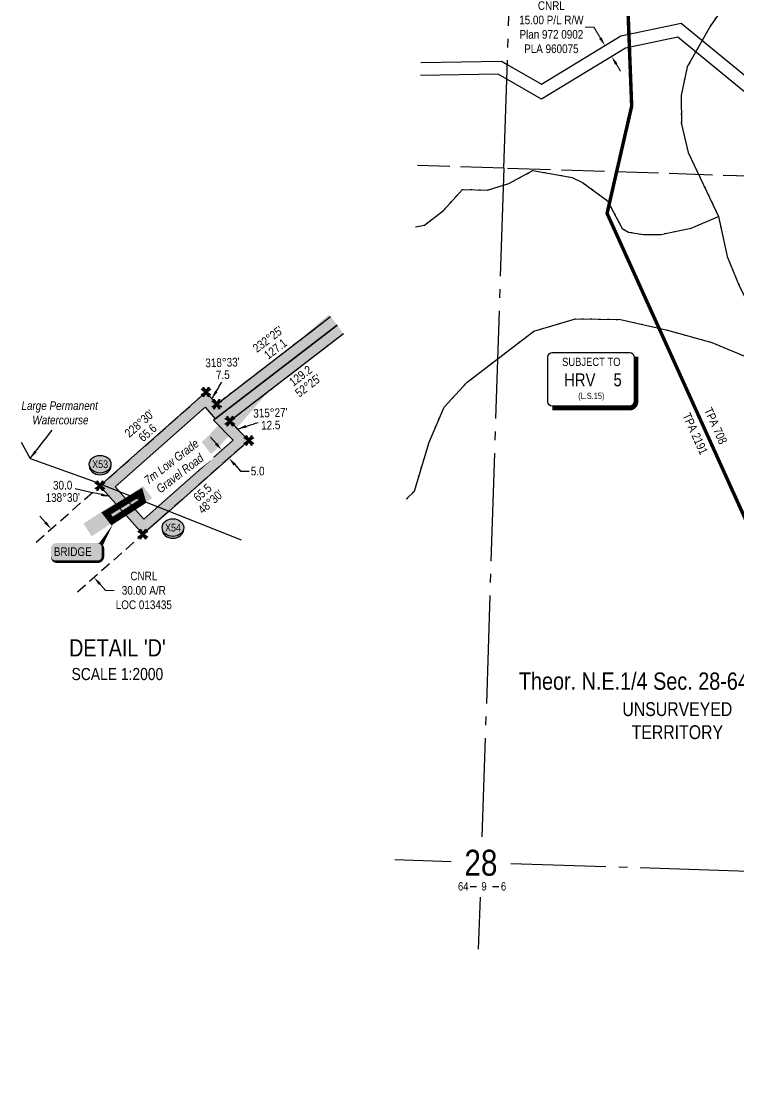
# Model space of a CAD drawing. Extents: x 350972 to 367082, y 6047220 to 6054831.
# Drawn here: x 350972 to 351802, y 6048793 to 6050028 of the extents above; entities that cross this region are included whole.
import ezdxf
from ezdxf.enums import TextEntityAlignment as Align

# ---------------------------------------------------------------- set-up
doc = ezdxf.new("R2010")
doc.units = 0
doc.header["$LTSCALE"] = 5
doc.header["$PDSIZE"] = 0.5
for name, pattern in [('CENTERLINEX3', [5, 2.5, -1, 0.5, -1]), ('foc-ACCESSROAD', [3.75, 2.5, -1.25]), ('foc-QUARTERLINE', [33, 25, -3, 2, -3]), ('foc-UNSURVEYED', [12.5, 10, -2.5]), ('foc-WHEELTRACKS', [2, 0.4, -1.6])]:
    doc.linetypes.add(name, pattern=pattern)
doc.layers.get('Defpoints').update_dxf_attribs({"color": 9})
for name, color, linetype in [('10', 1, 'Continuous'), ('9', 3, 'Continuous'), ('AS-ROADS', 254, 'Continuous'), ('C-AR', 13, 'foc-ACCESSROAD'), ('C-RW', 13, 'Continuous'), ('C-SYMBOL', 7, 'Continuous'), ('CG-NOTES', 7, 'Continuous'), ('CTW', 7, 'Continuous'), ('DETAIL-T', 7, 'Continuous'), ('L-BD', 7, 'Continuous'), ('L-BD1', 253, 'Continuous'), ('L-MON', 1, 'Continuous'), ('L-QSEC', 8, 'foc-QUARTERLINE'), ('L-SECLBL', 7, 'Continuous'), ('L-UNS-T', 3, 'Continuous'), ('L-USEC', 7, 'foc-UNSURVEYED'), ('P-CROSSINGS', 250, 'Continuous'), ('P-PROPOSED', 10, 'Continuous'), ('P-PROPOSED-H', 21, 'Continuous'), ('P-TXT', 4, 'Continuous'), ('T-WATER', 160, 'Continuous'), ('T-WATER-P3', 160, 'foc-WHEELTRACKS'), ('T-WATER-T', 170, 'Continuous')]:
    doc.layers.add(name, color=color, linetype=linetype)
for name, color, linetype, lineweight in [('AS-GENERAL', 48, 'Continuous', 18), ('C-AR-T', 13, 'Continuous', 9), ('C-RW-T', 13, 'Continuous', 9), ('T-TEXT', 48, 'Continuous', 18)]:
    doc.layers.add(name, color=color, linetype=linetype, lineweight=lineweight)
doc.layers.add('AS-TRAPPER BOUNDARY', color=7, linetype='CENTERLINEX3', true_color=0xb85c00, transparency=0.6)
doc.layers.add('AS-TRAPPER-T', color=7, linetype='Continuous', true_color=0xc26100)
doc.styles.add('175L', font='ARIALN.TTF', dxfattribs={"height": 20})
doc.styles.add('240', font='ARIALN.TTF', dxfattribs={"height": 30})
doc.styles.add('80', font='ARIALN.TTF', dxfattribs={"height": 10})
doc.styles.add('80CG', font='ARIALN.TTF', dxfattribs={"height": 10})
doc.styles.add('80L', font='ARIALN.TTF', dxfattribs={"height": 10})
doc.styles.add('Crossing', font='ARIALN.TTF', dxfattribs={"height": 10})
doc.styles.add('foc-LtypeFont', font='ARIALN.TTF', dxfattribs={"height": 7.349999999999999})
doc.styles.add('HRV', font='ARIALN.TTF', dxfattribs={"height": 3})
doc.styles.add('SIMPLEX', font='ARIALN.TTF')
doc.styles.get("Standard").update_dxf_attribs({"font": 'ARIALN.TTF'})
doc.linetypes.add('foc-TOPO-flowdirection-NOLINE', pattern='A,0,[">",foc-LtypeFont,S=0.3,R=0,X=0,Y=-0.945],-20,[">",foc-LtypeFont,S=0.3,R=0,X=0,Y=-0.945],0', length=20)
doc.dimstyles.new('Compass 5 000', dxfattribs={"dimscale": 5, "dimtxt": 9, "dimasz": 2, "dimexe": 0.2, "dimexo": 0.0625, "dimgap": 0.5, "dimtad": 0, "dimtih": 1, "dimtoh": 1, "dimzin": 0, "dimdsep": 46, "dimtxsty": '80CG', "dimcen": 0.1, "dimse1": 1, "dimse2": 1, "dimclrd": 256, "dimclrt": 256, "dimaunit": 1, "dimadec": 4, "dimazin": 0, "dimtfac": 0.06, "dimtofl": 0, "dimtmove": 0, "dimatfit": 1, "dimfxl": 0.2, "dimtolj": 1, "dimtzin": 0, "dimlwd": -1, "dimarcsym": 0})

# ---------------------------------------------------------------- blocks, each defined once
blk = doc.blocks.new('*D493')
at = {"layer": 'C-RW-T', "transparency": 16777216}
for p, q in [((351634.6910824077, 6050020.805427448), (351624.6910824082, 6050020.805427448)), ((351642.3847727743, 6050008.18138238), (351634.6910824077, 6050020.805427448)), ((351660.5990603426, 6049978.294816094), (351665.8032123558, 6049969.755682541))]:
    blk.add_line(p, q, dxfattribs=at)
for points in [[(351643.8079616996, 6050009.048741049), (351640.961583849, 6050007.314023712), (351647.5889247875, 6049999.642248828)], [(351662.0222492679, 6049979.162174762), (351659.1758714174, 6049977.427457425), (351655.3949083295, 6049986.833949646)]]:
    blk.add_solid(points, dxfattribs=at)
at = {"layer": 'Defpoints', "color": 0, "transparency": 16777216}
for p in [(351655.3949083295, 6049986.833949646), (351611.4417746821, 6049977.612465262), (351619.2477582241, 6049964.80416608)]:
    blk.add_point(p, dxfattribs=at)
at = {"layer": 'C-RW-T', "transparency": 16777216, "insert": (351585.6051342506, 6050020.805427447), "char_height": 10, "attachment_point": 5, "style": '80CG'}
blk.add_mtext('\\A1;CNRL\\P15.00 P/L R/W\\PPlan 972 0902\\PPLA 960075', dxfattribs=at)
blk = doc.blocks.new('HRV_Box')
blk.add_lwpolyline([(-44.2959783838669, 30.31634646993541), (45.3999737158606, 30.31634646993552, -0.4142135623730955), (50.3999737158606, 25.31634646993552), (50.3999737158606, -26.82197555218943, -0.414213562373095), (45.3999737158606, -31.82197555218943), (-44.2959783838669, -31.82197555218954, -0.4142135623730979), (-49.2959783838669, -26.82197555218954), (-49.2959783838669, 25.31634646993541, -0.414213562373095)], format="xyb", close=True)
at = {"const_width": 5, "flags": 128}
blk.add_lwpolyline([(-44.2959783838669, -34.32197555218954), (45.3999737158606, -34.32197555218954, 0.4142135623730951), (52.8999737158606, -26.82197555218954), (52.8999737158606, 25.31634646993552)], format="xyb", dxfattribs=at)
at = {"layer": 'CTW', "color": 5, "style": '80L'}
blk.add_text('SUBJECT TO', height=9.5, dxfattribs=at).set_placement((0.9793325942550837, 11.77524077352973), align=Align.BOTTOM_CENTER)
at = {"layer": 'CTW', "color": 3, "style": 'HRV'}
blk.add_text('HRV', height=15, dxfattribs=at).set_placement((-12.35503458643188, -1.460606589444069), align=Align.MIDDLE_CENTER)
blk.add_attdef('0', text='', height=15, dxfattribs=at).set_placement((31.46322476173145, -1.460606589444069), align=Align.MIDDLE_CENTER)
at = {"layer": 'CTW', "color": 7, "style": '80L'}
blk.add_attdef('(N.W.1/4 00)', text='', height=7.125, dxfattribs=at).set_placement((0.9793325942550837, -25.7316643599587), align=Align.BOTTOM_CENTER)
blk = doc.blocks.new('L-SECLBL')
at = {"layer": '9', "color": 7}
for p, q in [((-5.082139060913505, -27.83004804289613), (-12.28857354467345, -27.83004804289613)), ((20.70431141927111, -27.83004804289613), (13.49787693551116, -27.83004804289613))]:
    blk.add_line(p, q, dxfattribs=at)
at = {"layer": '10', "color": 2, "style": 'SIMPLEX'}
blk.add_attdef('SEC', text='', height=30, dxfattribs=at).set_placement((0, 0), align=Align.MIDDLE)
at = {"layer": '10', "color": 5, "style": '80L'}
blk.add_attdef('TWP', text='', height=9.5, dxfattribs=at).set_placement((-14.43410290347765, -27.36845155570791), align=Align.MIDDLE_RIGHT)
blk.add_attdef('RGE', text='', height=9.5, dxfattribs=at).set_placement((3.622123863462547, -27.36845155570791), align=Align.MIDDLE_CENTER)
blk.add_attdef('MER', text='', height=9.5, dxfattribs=at).set_placement((23.16775162027989, -27.36845155570791), align=Align.MIDDLE_LEFT)
blk = doc.blocks.new('*U524')
h = blk.add_hatch(color=254)
edge = h.paths.add_edge_path()
edge.add_line((-23.99999999999998, -11.5), (23.99999999999998, -11.5))
edge.add_arc((23.99999999999998, -5.5), 6, 270, 360)
edge.add_line((29.99999999999998, -5.5), (29.99999999999998, 4))
edge.add_arc((23.99999999999998, 4), 6, 0, 90)
edge.add_line((23.99999999999998, 10), (-23.99999999999998, 10))
edge.add_arc((-23.99999999999998, 4), 6, 90, 180)
edge.add_line((-29.99999999999998, 4), (-29.99999999999998, -5.5))
edge.add_arc((-23.99999999999998, -5.5), 6, 180, 270)
at = {"color": 160, "flags": 128}
blk.add_lwpolyline([(-23.99999999999998, -11.5, 3, 3, 0), (23.99999999999998, -11.5, 3, 3, 0.414213562373095), (29.99999999999998, -5.5, 3, 3, 0), (29.99999999999998, 4, 3, 0, 0.414213562373095), (23.99999999999998, 10, 0, 0, 0), (-23.99999999999998, 10, 0, 0, 0.414213562373095), (-29.99999999999998, 4, 0, 0, 0), (-29.99999999999998, -5.5, 0, 3, 0.414213562373095)], format="xyseb", close=True, dxfattribs=at)
at = {"color": 160, "style": '80'}
blk.add_attdef('ENTER_TEXT_001', (-26.84515688949523, -4.918144611186903), '', height=10, dxfattribs=at)
blk = doc.blocks.new('xing2')
h = blk.add_hatch(color=50)
h.dxf.hatch_style = 1
edge = h.paths.add_edge_path()
edge.add_ellipse((0, 0), major_axis=(-12.5, 0), ratio=0.8162973455633619, start_angle=0, end_angle=360)
h = blk.add_hatch(color=250)
h.dxf.hatch_style = 1
edge = h.paths.add_edge_path()
edge.add_ellipse((0, -2.047489049626165), major_axis=(-12.5, 0), ratio=0.8162973455633619, start_angle=0, end_angle=180)
edge.add_line((12.5, -2.047489049626165), (12.5, 0))
edge.add_ellipse((0, 0), major_axis=(-12.5, 0), ratio=0.8162973455633619, start_angle=0, end_angle=180, ccw=False)
edge.add_line((-12.5, 0), (-12.5, -2.047489049626165))
at = {"color": 250}
blk.add_ellipse((0, 0), major_axis=(-12.5, 0), ratio=0.8162973455633619, dxfattribs=at)
blk.add_ellipse((0, -2.047489049626165), major_axis=(-12.5, 0), ratio=0.8162973455633619, start_param=0, end_param=3.141592653589793, dxfattribs=at)
at = {"color": 250, "style": 'Crossing'}
blk.add_attdef('CROSSING', text='', height=9, dxfattribs=at).set_placement((0.08916442567715421, 0.0199513138486509), align=Align.MIDDLE_CENTER)
at = {"color": 250, "style": 'Crossing', "flags": 1}
for tag, p in [('OWNER', (0.08916442567715421, -12.49201765665748)), ('DESCRIPTION', (0.08916442567715421, -25.770021277247)), ('LOCATION', (0.08916442567715421, -39.30337514164421)), ('DWG_REF', (0.08916442567715421, -52.83672900604233))]:
    blk.add_attdef(tag, text='', height=9, dxfattribs=at).set_placement(p, align=Align.MIDDLE_CENTER)
blk = doc.blocks.new('TEMP')
h = blk.add_hatch(color=255)
h.dxf.hatch_style = 1
h.paths.add_polyline_path([(-5.274162218071865e-10, 0.2514284397220763), (-0.6656854269836916, 1.152061669657268), (-0.6656854269836914, 0.6656854303339061), (-1.152061663105632, 0.6656854303339061), (-0.2514284404497631, 5.273246284076549e-10), (-1.152061661774314, -0.665685419564579), (-0.6656854224511335, -0.6656854195645793), (-0.6656854224511335, -1.152061655686338), (-5.273248504522599e-10, -0.2514284436956583), (0.6656854183820542, -1.152061663420681), (0.6656854183820542, -0.6656854208922597), (1.152061656810019, -0.6656854053035203), (0.2514284429676993, 5.273251835191672e-10), (1.152061671303363, 0.6656854258011662), (0.6656854287749412, 0.6656854258011663), (0.6656854131859291, 1.15206166422904)])
h.paths.add_polyline_path([(0.5656854229146121, 0.8485281473411305), (0.5656854319800914, 0.5656854258011663), (0.8485281444547581, 0.5656854258011663), (0.08318903393992505, -1.110223024625157e-16), (0.8485281399220184, -0.5656854150320215), (0.5656854183820542, -0.5656854240973189), (0.5656854183820542, -0.8485281365719858), (1.110223024625157e-16, -0.08318903609469996), (-0.5656854224511336, -0.848528132039064), (-0.5656854224511336, -0.5656854195645794), (-0.8485281349258003, -0.5656854195645796), (-0.08318903284889523, 0), (-0.8485281394583577, 0.5656854303339061), (-0.5656854269836913, 0.5656854303339061), (-0.5656854269836913, 0.8485281428085727), (0, 0.08318903069412065)], flags=16)
h = blk.add_hatch(color=1)
h.dxf.hatch_style = 1
h.paths.add_polyline_path([(0, 0.08318903069412048), (-0.5656854269836913, 0.8485281428085726), (-0.5656854269836911, 0.5656854303339061), (-0.8485281394583579, 0.5656854303339061), (-0.08318903284889523, 0), (-0.8485281349258, -0.5656854195645791), (-0.5656854224511336, -0.5656854195645792), (-0.5656854224511336, -0.8485281320390639), (1.110223024625157e-16, -0.08318903609469996), (0.5656854183820542, -0.8485281365719854), (0.5656854183820542, -0.5656854240973188), (0.8485281399220186, -0.5656854150320215), (0.08318903393992516, -5.551115123125783e-17), (0.8485281444547583, 0.5656854258011663), (0.5656854319800915, 0.5656854258011663), (0.5656854229146121, 0.8485281473411305)])
at = {"color": 1}
for p, q in [((-0.0831890328488953, 0), (0.0831890339399252, 0)), ((0, 0.0831890306941205), (0, -0.08318903609469999))]:
    blk.add_line(p, q, dxfattribs=at)
at = {"color": 255, "flags": 128}
blk.add_lwpolyline([(-0.251428440449763, 5.27325e-10), (-1.152061663105632, 0.6656854303339061), (-0.6656854269836914, 0.6656854303339061), (-0.6656854269836914, 1.152061669657268), (-5.274159999999999e-10, 0.2514284397220763), (0.6656854131859291, 1.15206166422904), (0.6656854287749412, 0.6656854258011663), (1.152061671303363, 0.6656854258011663), (0.2514284429676991, 5.27325e-10), (1.152061656810019, -0.6656854053035204), (0.6656854183820542, -0.6656854208922596), (0.6656854183820542, -1.152061663420681), (-5.27325e-10, -0.2514284436956586), (-0.6656854224511335, -1.152061655686338), (-0.6656854224511335, -0.6656854195645793), (-1.152061661774314, -0.6656854195645793)], close=True, dxfattribs=at)
at = {"color": 1, "flags": 128}
blk.add_lwpolyline([(-0.0831890328488953, 0), (-0.8485281394583578, 0.5656854303339061), (-0.5656854269836913, 0.5656854303339061), (-0.5656854269836913, 0.8485281428085727), (0, 0.0831890306941205), (0.5656854229146121, 0.8485281473411305), (0.5656854319800914, 0.5656854258011663), (0.8485281444547581, 0.5656854258011663), (0.0831890339399252, 0), (0.8485281399220184, -0.5656854150320214), (0.5656854183820542, -0.5656854240973189), (0.5656854183820542, -0.8485281365719856), (0, -0.08318903609469999), (-0.5656854224511335, -0.848528132039064), (-0.5656854224511335, -0.5656854195645792), (-0.8485281349258001, -0.5656854195645792)], close=True, dxfattribs=at)
blk = doc.blocks.new('*D557')
at = {"layer": 'C-AR-T', "transparency": 16777216}
for p, q in [((350999.9304890996, 6049447.380814366), (350993.3043176443, 6049454.870397255)), ((351062.8740083002, 6049376.23555235), (351069.5001797569, 6049368.745969459)), ((351069.5001797569, 6049368.745969459), (351079.5001797574, 6049368.745969459))]:
    blk.add_line(p, q, dxfattribs=at)
for points in [[(351001.1787529145, 6049448.485176276), (350998.6822252842, 6049446.276452458), (351006.5566605553, 6049439.891231477)], [(351064.1222721152, 6049377.33991426), (351061.6257444848, 6049375.131190441), (351056.247836845, 6049383.725135239)]]:
    blk.add_solid(points, dxfattribs=at)
at = {"layer": 'Defpoints', "color": 0, "transparency": 16777216}
for p in [(350997.2645202931, 6049431.670304428), (351056.247836845, 6049383.725135239), (351046.9556965828, 6049375.504208189)]:
    blk.add_point(p, dxfattribs=at)
at = {"layer": 'C-AR-T', "transparency": 16777216, "insert": (351113.835104723, 6049368.74596946), "char_height": 10, "attachment_point": 5, "style": '80CG'}
blk.add_mtext('\\A1;CNRL\\P30.00 A/R\\PLOC 013435', dxfattribs=at)
blk = doc.blocks.new('*D628')
at = {"layer": 'Defpoints', "color": 0, "transparency": 16777216}
for p in [(351199.2841201425, 6049526.959517563), (351207.565697494, 6049517.598824046), (351212.4092510142, 6049521.884004738)]:
    blk.add_point(p, dxfattribs=at)
at = {"layer": 'P-TXT', "transparency": 16777216}
for p, q in [((351197.5015022173, 6049538.734281153), (351190.8753307718, 6049546.223864051)), ((351219.0354224597, 6049514.394421842), (351225.6615939047, 6049506.904838944)), ((351225.6615939047, 6049506.904838944), (351235.6615939047, 6049506.904838944))]:
    blk.add_line(p, q, dxfattribs=at)
for points in [[(351198.7497660336, 6049539.838643061), (351196.2532384009, 6049537.629919246), (351204.1276736627, 6049531.244698256)], [(351220.2836862761, 6049515.498783749), (351217.7871586434, 6049513.290059933), (351212.4092510142, 6049521.884004738)]]:
    blk.add_solid(points, dxfattribs=at)
at = {"layer": 'P-TXT', "transparency": 16777216, "insert": (351245.6138449279, 6049506.904838944), "char_height": 10, "attachment_point": 5, "style": '80CG'}
blk.add_mtext('\\A1;5.0', dxfattribs=at)

msp = doc.modelspace()

# ---------------------------------------------------------------- hatches: boundary and pattern name
at = {"layer": 'AS-GENERAL'}
h = msp.add_hatch(color=256, dxfattribs=at)
h.dxf.hatch_style = 1
h.paths.add_polyline_path([(351112.4518637321, 6049471.959246268), (351109.6593637321, 6049481.824246268), (351070.2843637322, 6049457.894246268), (351077.0618637322, 6049449.091746271)])
at = {"layer": 'P-PROPOSED-H'}
h = msp.add_hatch(color=256, dxfattribs=at)
h.dxf.hatch_style = 1
h.paths.add_polyline_path([(351337.6296693145, 6049675.937707314), (351330.009046245, 6049685.843577808), (351198.2059133726, 6049584.447354557), (351185.8109999151, 6049598.481709369), (351063.0789745878, 6049489.897865157), (351112.7703022171, 6049433.731597835), (351143.0485836262, 6049460.519349166), (351235.463386251, 6049542.28042139), (351213.4689608897, 6049564.627429809), (351344.9594892928, 6049665.815889828), (351337.6296693145, 6049675.937707314), (351196.5695813746, 6049567.419728531), (351194.6581848044, 6049565.922275043), (351217.3099969022, 6049542.907341606), (351134.7670062745, 6049469.880042657), (351113.8494183578, 6049451.373868679), (351080.7212239076, 6049488.81877333), (351184.7238375697, 6049580.832276519), (351196.5695813746, 6049567.419728531)])

# ---------------------------------------------------------------- linework, layer by layer
at = {"layer": 'AS-GENERAL', "const_width": 7.500000000000036, "flags": 128}
msp.add_lwpolyline([(351112.4518637321, 6049471.959246268), (351109.6593637321, 6049481.824246268), (351070.2843637322, 6049457.894246268), (351077.0618637322, 6049449.091746271)], close=True, dxfattribs=at)
at = {"layer": 'AS-ROADS', "const_width": 17.50000000000013, "flags": 128}
msp.add_lwpolyline([(351048.7193637323, 6049438.786746267), (351072.9818637321, 6049454.6292463), (351093.2218637321, 6049466.696746286), (351111.1668637321, 6049477.561746288), (351190.1093637303, 6049536.811746269), (351215.2043637322, 6049562.946746267), (351265.7018637321, 6049621.114246298), (351318.8793637322, 6049669.011746269), (351333.5356668787, 6049681.11929924)], dxfattribs=at)
at = {"layer": 'C-AR', "flags": 128}
for points in [[(350989.1209711361, 6049424.46551928), (351185.8109999151, 6049598.481709369), (351198.2059133726, 6049584.447354557), (351330.0088801463, 6049685.843800314)], [(351344.9591278287, 6049665.816374046), (351213.4689608897, 6049564.627429809), (351235.463386251, 6049542.28042139), (351037.0094454911, 6049366.704577281)]]:
    msp.add_lwpolyline(points, dxfattribs=at)
at = {"layer": 'C-RW'}
for points in [[(351434.5024100416, 6049980.08940901), (351527.7562392766, 6049981.506103082), (351534.4792681551, 6049977.634515639), (351574.0746642538, 6049954.834886536), (351665.9339970748, 6050010.828762472), (351735.9926497477, 6050025.410004002), (351819.0797559883, 6049957.184219511)], [(351809.5627195236, 6049945.596415446), (351732.0218997547, 6050009.266616921), (351671.5259505111, 6049996.664950809), (351574.2923449537, 6049937.405938025), (351533.9242540658, 6049960.653942751), (351523.85317787, 6049966.449870459), (351434.0127545819, 6049965.08418882)]]:
    msp.add_lwpolyline(points, dxfattribs=at)
at = {"layer": 'L-QSEC', "flags": 128}
for points in [[(351530.5538028344, 6049857.536356413), (351555.5257237011, 6050621.545916959)], [(351530.5538028344, 6049857.536356413), (351505.2983360125, 6049083.503468769)], [(351469.5960315721, 6049054.658575287), (351404.3724135898, 6049056.772368397)], [(352308.2125459976, 6049027.480355729), (351538.8377732491, 6049052.414561258)], [(351503.0155715166, 6049013.541000519), (351501.059405616, 6048953.588169257)]]:
    msp.add_lwpolyline(points, dxfattribs=at)
at = {"layer": 'L-USEC', "flags": 128}
for points in [[(351530.5538028344, 6049857.536356413), (351430.6089307622, 6049860.775894554)], [(352334.2791055962, 6049831.484917104), (351530.5538028344, 6049857.536356413)]]:
    msp.add_lwpolyline(points, dxfattribs=at)
at = {"layer": 'P-PROPOSED'}
for points in [[(351344.9594892928, 6049665.815889828), (351213.4689608897, 6049564.627429809), (351235.463386251, 6049542.28042139), (351143.0485836262, 6049460.519349166), (351112.7703022171, 6049433.731597835), (351063.0789745878, 6049489.897865157), (351185.8109999151, 6049598.481709369), (351198.2059133726, 6049584.447354557), (351330.009046245, 6049685.843577808)], [(351194.6581848044, 6049565.922275043), (351217.3099969022, 6049542.907341606), (351134.7670062745, 6049469.880042657), (351113.8494183578, 6049451.373868679), (351080.7212239076, 6049488.81877333), (351184.7238375697, 6049580.832276519), (351196.5695813746, 6049567.419728531), (351337.6296693145, 6049675.937707314), (351196.5695813746, 6049567.419728531), (351194.6581848044, 6049565.922275043)]]:
    msp.add_lwpolyline(points, dxfattribs=at)
at = {"layer": 'T-TEXT', "color": 160, "flags": 128}
msp.add_lwpolyline([(351078.2417232725, 6049445.639191853, 0, 4.999313650000033, 0), (351064.1205943176, 6049421.893342989, 0, 0, 0)], format="xyseb", dxfattribs=at)
at = {"layer": 'T-WATER', "flags": 128}
msp.add_lwpolyline([(350972.0554018981, 6049540.237551294), (350982.2341130338, 6049521.538478239), (351054.4865133212, 6049495.712668385), (351226.6976459247, 6049427.278390151)], dxfattribs=at)
at = {"layer": 'T-WATER', "linetype": 'foc-TOPO-flowdirection-NOLINE', "flags": 128}
msp.add_lwpolyline([(350972.0554018981, 6049540.237551294), (350982.2341130338, 6049521.538478239), (351054.4865133212, 6049495.712668385), (351226.6976459247, 6049427.278390151)], dxfattribs=at)
at = {"layer": 'T-WATER-P3', "flags": 128}
for points in [[(351502.7483786059, 6052067.658727461), (351543.3700863298, 6052012.684534997), (351567.4060648786, 6051948.858713668), (351579.4448833707, 6051921.350508715), (351626.8818297283, 6051862.11470376), (351658.7108740337, 6051827.357300534), (351686.968767067, 6051791.109621853), (351717.145910726, 6051732.99355193), (351728.1451045814, 6051700.395645498), (351742.2028631858, 6051668.299285249), (351757.2820554766, 6051639.239599878), (351744.4588362299, 6051594.632661711), (351759.7958623652, 6051536.557571695), (351741.2028606845, 6051479.750680403), (351740.0510046082, 6051454.852849177), (351756.1298682867, 6051420.705531694), (351733.1379538358, 6051395.437358179), (351712.7268851401, 6051378.777646713), (351710.5450235693, 6051351.859399286), (351728.164172234, 6051320.241632903), (351736.6320893152, 6051290.204478724), (351730.3501465576, 6051252.635355681), (351681.0940503685, 6051163.482893067), (351669.7418222149, 6051127.465320446), (351663.8388508416, 6051068.038537379), (351665.1471449806, 6051028.891643392), (351677.6339640706, 6050966.48670189), (351720.0421492055, 6050917.028293937), (351739.0490555583, 6050872.691799159), (351742.5387565228, 6050868.852717931), (351745.4189459829, 6050840.373933241), (351755.3818688359, 6050797.612316536), (351737.3551465448, 6050751.471785149), (351689.1501230763, 6050662.807822318), (351676.7129434879, 6050618.666893074), (351667.7869689065, 6050561.275748611), (351662.4109578074, 6050505.403899102), (351663.7239986498, 6050461.17232841), (351668.6950361474, 6050442.34238001), (351672.6078398111, 6050410.800828427), (351673.3811556674, 6050364.029194442), (351664.9551401038, 6050308.67868989), (351691.7071198588, 6050273.448529638), (351705.3087710792, 6050251.006778657), (351767.964153323, 6050190.145928659), (351800.3158984857, 6050155.394722851), (351816.909106768, 6050121.753343336), (351808.6011011619, 6050088.763654109), (351793.7130319932, 6050057.333469745), (351769.6550367449, 6050022.411328972), (351742.9780166473, 6049974.789871461), (351735.7009674985, 6049941.798883864), (351736.0528849688, 6049908.757885874), (351743.9850457285, 6049875.666374513), (351779.1801403855, 6049801.755678318), (351789.0937333811, 6049755.445377696), (351803.1560930089, 6049721.314863321), (351815.7181404782, 6049696.33386439), (351839.5680213528, 6049691.103730352), (351868.4690799767, 6049681.78338114), (351885.9728034155, 6049627.802847045)], [(351428.2924523141, 6049789.788696505), (351438.7701415816, 6049791.583533701), (351460.6988500039, 6049808.732243462), (351482.666974655, 6049833.003372806), (351511.6169989053, 6049832.324148007), (351536.5571628918, 6049839.794197787), (351564.0561020795, 6049854.884834722), (351609.7371376922, 6049846.985806388), (351621.8171381323, 6049841.025323457), (351650.7091572308, 6049819.784684571), (351667.5108996007, 6049787.90340566), (351674.9011591949, 6049783.653831434), (351692.3720897262, 6049780.824646033), (351712.5320153824, 6049780.825287477), (351723.2121025648, 6049783.284437624), (351747.6208354209, 6049788.225298909), (351779.1801403855, 6049801.755678318)], [(351418.0113754486, 6049474.730794647), (351427.0121897488, 6049483.632357259), (351444.0679581778, 6049540.4656811), (351461.5351544021, 6049581.016773527), (351488.1231513927, 6049609.838419712), (351565.1289099985, 6049668.849530409), (351613.4678565125, 6049683.301870168), (351665.7777664405, 6049682.481521228), (351720.0691218535, 6049669.962401573), (351771.3198602881, 6049655.932463339), (351819.471976556, 6049635.822607074), (351849.4117574277, 6049628.531535861), (351885.9728034155, 6049627.802847045)]]:
    msp.add_lwpolyline(points, dxfattribs=at)
at = {"layer": 'T-WATER-P3', "linetype": 'foc-TOPO-flowdirection-NOLINE', "flags": 128}
for points in [[(351502.7483786059, 6052067.658727461), (351543.3700863298, 6052012.684534997), (351567.4060648786, 6051948.858713668), (351579.4448833707, 6051921.350508715), (351626.8818297283, 6051862.11470376), (351658.7108740337, 6051827.357300534), (351686.968767067, 6051791.109621853), (351717.145910726, 6051732.99355193), (351728.1451045814, 6051700.395645498), (351742.2028631858, 6051668.299285249), (351757.2820554766, 6051639.239599878), (351744.4588362299, 6051594.632661711), (351759.7958623652, 6051536.557571695), (351741.2028606845, 6051479.750680403), (351740.0510046082, 6051454.852849177), (351756.1298682867, 6051420.705531694), (351733.1379538358, 6051395.437358179), (351712.7268851401, 6051378.777646713), (351710.5450235693, 6051351.859399286), (351728.164172234, 6051320.241632903), (351736.6320893152, 6051290.204478724), (351730.3501465576, 6051252.635355681), (351681.0940503685, 6051163.482893067), (351669.7418222149, 6051127.465320446), (351663.8388508416, 6051068.038537379), (351665.1471449806, 6051028.891643392), (351677.6339640706, 6050966.48670189), (351720.0421492055, 6050917.028293937), (351739.0490555583, 6050872.691799159), (351742.5387565228, 6050868.852717931), (351745.4189459829, 6050840.373933241), (351755.3818688359, 6050797.612316536), (351737.3551465448, 6050751.471785149), (351689.1501230763, 6050662.807822318), (351676.7129434879, 6050618.666893074), (351667.7869689065, 6050561.275748611), (351662.4109578074, 6050505.403899102), (351663.7239986498, 6050461.17232841), (351668.6950361474, 6050442.34238001), (351672.6078398111, 6050410.800828427), (351673.3811556674, 6050364.029194442), (351664.9551401038, 6050308.67868989), (351691.7071198588, 6050273.448529638), (351705.3087710792, 6050251.006778657), (351767.964153323, 6050190.145928659), (351800.3158984857, 6050155.394722851), (351816.909106768, 6050121.753343336), (351808.6011011619, 6050088.763654109), (351793.7130319932, 6050057.333469745), (351769.6550367449, 6050022.411328972), (351742.9780166473, 6049974.789871461), (351735.7009674985, 6049941.798883864), (351736.0528849688, 6049908.757885874), (351743.9850457285, 6049875.666374513), (351779.1801403855, 6049801.755678318), (351789.0937333811, 6049755.445377696), (351803.1560930089, 6049721.314863321), (351815.7181404782, 6049696.33386439), (351839.5680213528, 6049691.103730352), (351868.4690799767, 6049681.78338114), (351885.9728034155, 6049627.802847045)], [(351428.2924523141, 6049789.788696505), (351438.7701415816, 6049791.583533701), (351460.6988500039, 6049808.732243462), (351482.666974655, 6049833.003372806), (351511.6169989053, 6049832.324148007), (351536.5571628918, 6049839.794197787), (351564.0561020795, 6049854.884834722), (351609.7371376922, 6049846.985806388), (351621.8171381323, 6049841.025323457), (351650.7091572308, 6049819.784684571), (351667.5108996007, 6049787.90340566), (351674.9011591949, 6049783.653831434), (351692.3720897262, 6049780.824646033), (351712.5320153824, 6049780.825287477), (351723.2121025648, 6049783.284437624), (351747.6208354209, 6049788.225298909), (351779.1801403855, 6049801.755678318)]]:
    msp.add_lwpolyline(points, dxfattribs=at)

# ---------------------------------------------------------------- block references
at = {"xscale": 0.99986273, "yscale": 0.99986273, "zscale": 0.99986273}
msp.add_blockref('*U524', (351036.5097799766, 6049413.548510774), dxfattribs=at).add_auto_attribs({'ENTER_TEXT_001': 'BRIDGE'})
at = {"layer": 'CG-NOTES'}
msp.add_blockref('HRV_Box', (351630.8660814145, 6049614.001570736), dxfattribs=at).add_auto_attribs({'(N.W.1/4 00)': '(L.S.15)', '0': '5'})
at = {"layer": 'L-MON', "xscale": 4.999313650000029, "yscale": 4.999313650000029, "zscale": 4.999313650000029}
for p in [(351185.8109999151, 6049598.481709369), (351198.2059133726, 6049584.447354557), (351213.4689608897, 6049564.627429809), (351235.463386251, 6049542.28042139), (351063.0789745878, 6049489.897865157), (351112.7703022171, 6049433.731597835)]:
    msp.add_blockref('TEMP', p, dxfattribs=at)
at = {"layer": 'L-SECLBL'}
msp.add_blockref('L-SECLBL', (351504.0545042137, 6049053.52557739), dxfattribs=at).add_auto_attribs({'SEC': '28', 'TWP': '64', 'RGE': '9', 'MER': '6'})
at = {"layer": 'P-CROSSINGS', "xscale": 0.99986273, "yscale": 0.99986273, "zscale": 0.99986273}
for p, values in [((351063.2244917298, 6049514.894645495), {'CROSSING': 'X53'}), ((351147.5219613789, 6049441.473002172), {'CROSSING': 'X54'})]:
    msp.add_blockref('xing2', p, dxfattribs=at).add_auto_attribs(values)

# ---------------------------------------------------------------- texts
at = {"layer": 'C-SYMBOL', "color": 3, "style": '175L'}
msp.add_text('Theor. N.E.1/4 Sec. 28-64-9-W.6M.', height=20, dxfattribs=at).set_placement((351728.1846382318, 6049247.765244185), align=Align.BOTTOM_CENTER)
at = {"layer": 'DETAIL-T', "color": 3, "insert": (351083.2689974779, 6049288.524731119), "char_height": 20.0010451183641, "width": 229.6503861717482, "attachment_point": 5, "style": '80CG'}
msp.add_mtext("DETAIL 'D'\\P{\\H0.7x;SCALE 1:2000}", dxfattribs=at)
at = {"layer": 'L-BD', "style": '80L'}
for s, p in [("228°30'", (351108.7099440614, 6049561.975064018)), ('65.6', (351118.1509699754, 6049551.303897944))]:
    msp.add_text(s, height=9.998627300000058, rotation=41.49989999999888, dxfattribs=at).set_placement(p, align=Align.MIDDLE)
at = {"layer": 'L-BD1'}
for s, rotation, p in [("232%%D25'", 37.57110396382858, (351257.5499477934, 6049659.686554544)), ('127.1', 37.57110396382858, (351266.2376285908, 6049648.393593988)), ("318%%D33'", 1.711947212288516, (351204.8719641314, 6049632.64922896)), ('129.2', 37.58006053103227, (351295.2970170661, 6049617.260496907)), ('7.5', 1.711947212288516, (351205.2976197413, 6049618.407544637)), ("52%%d25'", 37.58006053103227, (351303.9864630909, 6049605.968894563)), ("315%%D27'", 1.711947212288516, (351260.3311952716, 6049574.353750155)), ('12.5', 1.711947212288516, (351260.7568508814, 6049560.112065832)), ('30.0', 0.5105757777914811, (351019.882794712, 6049490.57097219)), ('65.5', 41.49977794271443, (351181.7369186545, 6049482.065085997)), ("138%%d30'", 0.5105757777914811, (351020.0097605995, 6049476.323494002)), ("48%%d30'", 41.49977794271443, (351191.1779168349, 6049471.393895417))]:
    msp.add_text(s, height=9.998627300000058, rotation=rotation, dxfattribs=at).set_placement(p, align=Align.MIDDLE_CENTER)
at = {"layer": 'L-UNS-T', "color": 3, "insert": (351731.4285220561, 6049217.862689393), "char_height": 15.99483199999996, "attachment_point": 5, "style": '80L'}
msp.add_mtext_dynamic_manual_height_columns('UNSURVEYED TERRITORY', width=126.3729200635201, gutter_width=47.4846575000002, heights=[0], dxfattribs=at)
at = {"layer": 'T-WATER-T', "insert": (350955.3216947216, 6049587.703815223), "char_height": 10.00052255918205, "attachment_point": 1, "style": '80L'}
msp.add_mtext_dynamic_manual_height_columns('\\pi16.86215;{\\fArial Narrow|b0|i1|c0|p34;Large Permanent\\P\\pi29.54357;Watercourse}', width=122.310095497954, gutter_width=50.0000000000002, heights=[0], dxfattribs=at)

# ---------------------------------------------------------------- dimensions: what is measured, and where the dimension line sits
at = {"layer": 'C-AR-T'}
dim = msp.add_linear_dim(base=(351056.247836845, 6049383.725135239), p1=(350997.2645202929, 6049431.670304428), p2=(351046.955696583, 6049375.504208189), angle=311.49977794274116, text='CNRL\\P30.00 A/R\\PLOC 013435', dimstyle='Compass 5 000', dxfattribs=at)
dim.commit()
dim.dimension.update_dxf_attribs({"geometry": '*D557', "text_midpoint": (351113.835104723, 6049368.74596946), "dimtype": 161})
at = {"layer": 'C-RW-T'}
dim = msp.add_linear_dim(base=(351655.3949083295, 6049986.833949646), p1=(351611.4417746823, 6049977.612465262), p2=(351619.2477582242, 6049964.80416608), angle=301.3601065012426, text='CNRL\\P15.00 P/L R/W\\PPlan 972 0902\\PPLA 960075', dimstyle='Compass 5 000', dxfattribs=at)
dim.commit()
dim.dimension.update_dxf_attribs({"geometry": '*D493', "text_midpoint": (351585.6051342506, 6050020.805427447), "dimtype": 161})
at = {"layer": 'P-TXT'}
dim = msp.add_linear_dim(base=(351212.4092510142, 6049521.884004738), p1=(351199.2841201425, 6049526.959517564), p2=(351207.5656974937, 6049517.598824047), angle=311.49977786650993, text='5.0', dimstyle='Compass 5 000', dxfattribs=at)
dim.commit()
dim.dimension.update_dxf_attribs({"geometry": '*D628', "text_midpoint": (351245.6138449279, 6049506.904838944), "dimtype": 161})

# ---------------------------------------------------------------- leaders
at = {"layer": 'L-BD1', "path_type": 1}
for points in [[(351192.565238, 6049590.561274351), (351204.1194666557, 6049609.934882347)], [(351222.7609199661, 6049555.705209009), (351246.0522003559, 6049563.302572153)], [(351074.3561302605, 6049477.421915383), (351034.4734546287, 6049486.413480653)]]:
    msp.add_leader(points, dimstyle='Compass 5 000', override={"dimgap": 0.5, "dimtad": 0}, dxfattribs=at)
at = {"layer": 'T-WATER-T', "path_type": 1}
msp.add_leader([(350982.2341130338, 6049521.538478239), (351007.7893005334, 6049554.42513629)], dimstyle='Compass 5 000', override={"dimgap": 0.5, "dimtad": 0}, dxfattribs=at)

# ---------------------------------------------------------------- next in the draw order: texts
at = {"layer": 'AS-TRAPPER-T', "insert": (351752.0480492534, 6049550.240270611), "char_height": 10.00329108276625, "attachment_point": 5, "rotation": 294.3333975710579, "style": '240', "bg_fill": 3, "box_fill_scale": 1.1, "bg_fill_color": 256, "bg_fill_transparency": 0}
msp.add_mtext_dynamic_manual_height_columns('TPA 2191', width=51.2491938633621, gutter_width=45.01480987244814, heights=[0], dxfattribs=at)
at = {"layer": 'T-TEXT', "insert": (351112.4083435934, 6049498.504986459), "char_height": 9.998627300000068, "attachment_point": 1, "rotation": 37.58031165383368, "style": '80L', "bg_fill": 2}
msp.add_mtext_dynamic_manual_height_columns('\\pi0.75081;{\\fArial Narrow|b0|i1|c0|p34;7m Low Grade\\P\\pi5.60008;Gravel Road}', width=74.94993178717645, gutter_width=50.0000000000002, heights=[0], dxfattribs=at)

# ---------------------------------------------------------------- next in the draw order: texts
at = {"layer": 'AS-TRAPPER-T', "insert": (351775.7391383158, 6049559.334599841), "char_height": 10.00329108276625, "attachment_point": 5, "rotation": 294.3333975710579, "style": '240', "bg_fill": 3, "box_fill_scale": 1.1, "bg_fill_color": 256, "bg_fill_transparency": 0}
msp.add_mtext_dynamic_manual_height_columns('TPA 708', width=51.2491938633621, gutter_width=45.01480987244814, heights=[0], dxfattribs=at)

# ---------------------------------------------------------------- next in the draw order: linework, layer by layer
at = {"layer": 'AS-TRAPPER BOUNDARY', "const_width": 4, "flags": 128}
msp.add_lwpolyline([(351499.5091871592, 6051968.604171822), (351640.2537709723, 6051680.492609722), (351658.9144068903, 6051454.994070167), (351651.5432310575, 6051192.625340107), (351622.3644888198, 6051043.523952709), (351606.9212182204, 6050494.012709958), (351625.9469067919, 6050280.901878073), (351671.3346757578, 6050117.17277229), (351678.5721274106, 6049929.479327008), (351650.0904798808, 6049805.276813256), (351861.911407067, 6049336.873628852), (352057.5205293774, 6049181.424000308), (352165.3716123691, 6049015.973436317), (352322.1204878355, 6048811.53544231), (352332.893010946, 6048791.589644888), (352391.9365294341, 6048647.126901957), (352427.1893949501, 6048573.120633174), (352451.7901251111, 6048532.94082634), (352560.6814241448, 6048405.024934881), (352656.3852903998, 6048252.355096373), (352875.5821696142, 6048046.194215406), (353084.0352176589, 6047902.860683096), (353266.8154729971, 6047735.29249947), (353278.253330172, 6047697.488248905), (353491.3285106134, 6047558.661043421)], dxfattribs=at)
at = {"layer": 'T-WATER-P3', "linetype": 'foc-TOPO-flowdirection-NOLINE', "flags": 128}
msp.add_lwpolyline([(351418.0113754486, 6049474.730794647), (351427.0121897488, 6049483.632357259), (351444.0679581778, 6049540.4656811), (351461.5351544021, 6049581.016773527), (351488.1231513927, 6049609.838419712), (351565.1289099985, 6049668.849530409), (351613.4678565125, 6049683.301870168), (351665.7777664405, 6049682.481521228), (351720.0691218535, 6049669.962401573), (351771.3198602881, 6049655.932463339), (351819.471976556, 6049635.822607074), (351849.4117574277, 6049628.531535861), (351885.9728034155, 6049627.802847045)], dxfattribs=at)

doc.saveas('drawing.dxf')
